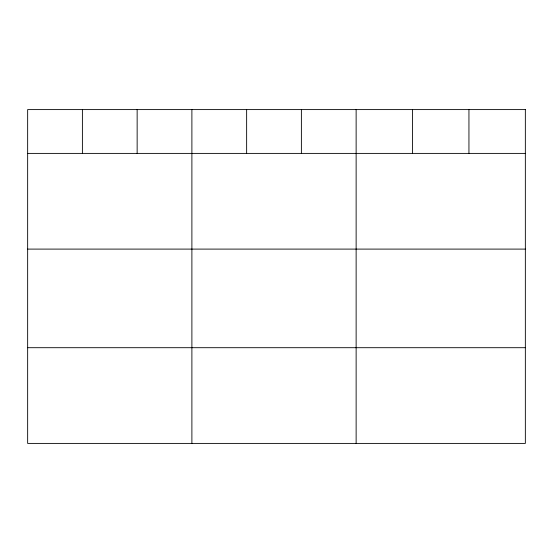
<?xml version="1.0" encoding="UTF-8"?>
<svg xmlns="http://www.w3.org/2000/svg" width="553" height="553" viewBox="0 0 553 553"><rect width="100%" height="100%" fill="white"/><g stroke="black" fill="none" stroke-linecap="round" stroke-linejoin="round"><path stroke-width="0.83" d="M27.65 153.395L525.35 153.395M27.65 249.099L525.35 249.099M27.65 347.699L525.35 347.699M468.944 109.598L468.944 153.395M412.538 109.598L412.538 153.395M356.132 109.598L356.132 443.402M301.385 109.598L301.385 153.395M246.638 109.598L246.638 153.395M191.891 109.598L191.891 443.402M137.144 109.598L137.144 153.395M82.397 109.598L82.397 153.395M525.35 109.598L27.65 109.598L27.65 443.402L525.35 443.402L525.35 109.598"/></g></svg>
